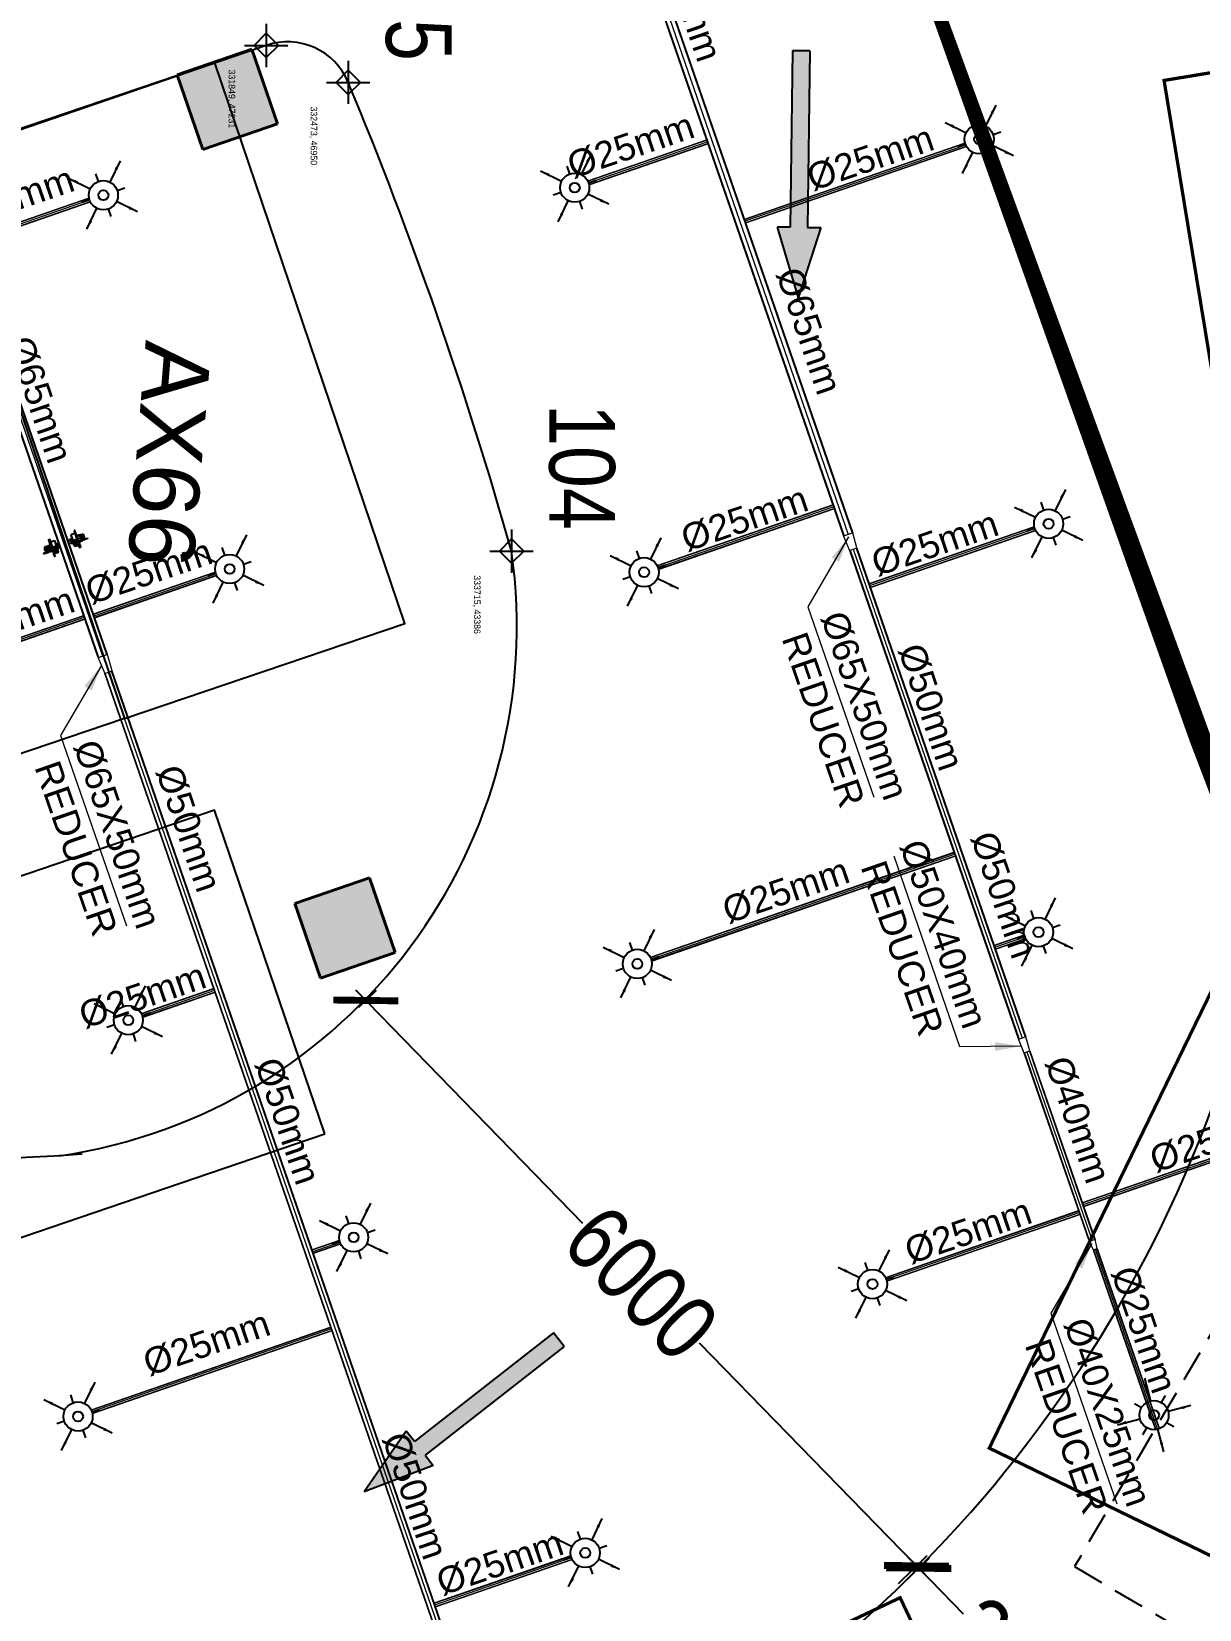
# Model space of a CAD drawing. Header units: inches. Extents: x 257070 to 799932, y -17980 to 269260.
# Drawn here: x 330065 to 338945, y 35338 to 47336 of the extents above; entities that cross this region are included whole.
import ezdxf

# ---------------------------------------------------------------- set-up
doc = ezdxf.new("R2010")
doc.units = ezdxf.units.IN
doc.header["$MEASUREMENT"] = 0
doc.header["$PDMODE"] = 99
doc.header["$PDSIZE"] = 100
doc.linetypes.add('CB_B2_AP$0$Str_00-04$0$HIDDEN4', pattern=[2.38125, 1.5875, -0.79375])
for name, color, linetype in [('0-AES-F-SPRINKLER', 10, 'Continuous'), ('2 wheeler barrier', 170, 'Continuous'), ('basement1_AP$0$A-_ROAD----_E-_-', 2, 'Continuous'), ('DSP_MISCELANEOUS', 252, 'Continuous'), ('DSP_TREE CO-ORDINATES', 206, 'Continuous'), ('DSP_WALL', 7, 'Continuous'), ('RETAIL', 40, 'Continuous')]:
    doc.layers.add(name, color=color, linetype=linetype)
for name, color, linetype, lineweight in [('0-AES-F-SPRINKLER PIPE', 10, 'Continuous', 15), ('07--DIM-2', 2, 'Continuous', 25), ('E--CONCRETE-4', 4, 'Continuous', 40), ('E--CONCRETE-SHADE', 253, 'Continuous', 20), ('M--TILING-2', 252, 'Continuous', 18)]:
    doc.layers.add(name, color=color, linetype=linetype, lineweight=lineweight)
doc.layers.add('A', color=7, linetype='Continuous', true_color=0x469d8b)
doc.layers.add('C', color=7, linetype='Continuous', true_color=0xb5b5b5)
doc.styles.get("Standard").update_dxf_attribs({"font": 'arial.ttf'})
doc.styles.add('TEXT style 175', font='GOTHIC.TTF')
doc.styles.add('TEXT style 200', font='ARIALN.TTF')
doc.styles.add('TEXT style 75', font='ARIALN.TTF')
doc.dimstyles.new('75', dxfattribs={"dimscale": 1.5, "dimtxt": 200, "dimasz": 113, "dimexe": 113, "dimexo": 0, "dimgap": 25, "dimtad": 0, "dimdec": 0, "dimrnd": 5, "dimzin": 0, "dimdsep": 46, "dimtxsty": 'TEXT style 75', "dimblk": 'ARCHTICK', "dimcen": 0.09, "dimdle": 113, "dimclrd": 8, "dimclre": 8, "dimclrt": 256, "dimadec": 0, "dimazin": 0, "dimtfac": 1, "dimtdec": 0, "dimtofl": 0, "dimtmove": 1, "dimatfit": 3, "dimldrblk": 'OPEN90', "dimfxl": 0, "dimtolj": 1, "dimtzin": 0, "dimarcsym": 0})
doc.dimstyles.new('ISO-25', dxfattribs={"dimtxt": 2.5, "dimasz": 2.5, "dimexe": 1.25, "dimexo": 0.625, "dimtad": 1, "dimtxsty": 'Standard', "dimcen": 2.5, "dimadec": 0, "dimazin": 0, "dimtfac": 1, "dimtmove": 0, "dimatfit": 3, "dimfxl": 1, "dimarcsym": 0})
doc.dimstyles.new('PLUMBING', dxfattribs={"dimscale": 100, "dimtxt": 1.8, "dimasz": 1.6, "dimexe": 1, "dimexo": 1, "dimgap": 0.5, "dimtad": 2, "dimdec": 0, "dimzin": 0, "dimdsep": 46, "dimtxsty": 'Standard', "dimcen": 1, "dimdle": 1, "dimclrd": 7, "dimclre": 7, "dimclrt": 256, "dimadec": 0, "dimazin": 0, "dimtfac": 1, "dimtdec": 0, "dimtmove": 2, "dimatfit": 3, "dimfxl": 1, "dimtolj": 1, "dimtzin": 0, "dimlwd": -1, "dimlwe": -1, "dimarcsym": 0})

# ---------------------------------------------------------------- blocks, each defined once
blk = doc.blocks.new('_ArchTick')
at = {"color": 0, "linetype": 'ByBlock', "const_width": 0.15}
blk.add_lwpolyline([(-0.5, -0.5), (0.5, 0.5)], dxfattribs=at)
blk = doc.blocks.new('*D287')
at = {"layer": '07--DIM-2', "color": 251, "lineweight": -2, "ltscale": 1000, "transparency": 16777216}
for p, q in [((338998, 48256), (339532, 47804)), ((341214, 46379), (341214, 46379)), ((341214, 46379), (341214, 46379))]:
    blk.add_line(p, q, dxfattribs=at)
at = {"layer": 'DEFPOINTS', "color": 0, "ltscale": 1000, "transparency": 16777216}
for p in [(339532, 47804, 0), (341214, 46379, 0)]:
    blk.add_point(p, dxfattribs=at)
at = {"layer": '07--DIM-2', "color": 251, "lineweight": -2, "ltscale": 1000, "transparency": 16777216, "xscale": 350, "yscale": 350, "zscale": 350, "rotation": 319.7292669387451}
blk.add_blockref('_ArchTick', (339532, 47804), dxfattribs=at)
at = {"layer": '07--DIM-2', "ltscale": 1000, "transparency": 16777216, "insert": (338361, 48796), "char_height": 500, "attachment_point": 5, "rotation": 319.7293, "style": 'TEXT style 75'}
blk.add_mtext('\\A1;R2205', dxfattribs=at)
blk = doc.blocks.new('_Open90')
at = {"color": 0, "linetype": 'ByBlock', "lineweight": -2}
for p, q in [((-0.5, 0.5), (0, 0)), ((0, 0), (-1, 0)), ((0, 0), (-0.5, -0.5))]:
    blk.add_line(p, q, dxfattribs=at)
blk = doc.blocks.new('*D358')
at = {"layer": '07--DIM-2', "color": 251, "lineweight": -2, "ltscale": 1000, "transparency": 16777216}
for p, q in [((336691, 35536), (336892, 35731)), ((336732, 35733), (337149, 35305)), ((338459, 33959), (338042, 34388)), ((338261, 33924), (338461, 34119))]:
    blk.add_line(p, q, dxfattribs=at)
at = {"layer": 'DEFPOINTS', "color": 0, "ltscale": 1000, "transparency": 16777216}
for p in [(336811, 35652), (336691, 35536, 0), (338261, 33924, 0)]:
    blk.add_point(p, dxfattribs=at)
at = {"layer": '07--DIM-2', "color": 251, "lineweight": -2, "ltscale": 1000, "transparency": 16777216, "xscale": 350, "yscale": 350, "zscale": 350}
for p, rotation in [((336811, 35652), 134.2382263030705), ((338380, 34040), 314.2382263030705)]:
    blk.add_blockref('_ArchTick', p, dxfattribs=dict(at, rotation=rotation))
at = {"layer": '07--DIM-2', "ltscale": 1000, "transparency": 16777216, "insert": (337596, 34846), "char_height": 500, "attachment_point": 5, "rotation": 314.2382, "style": 'TEXT style 75'}
blk.add_mtext('\\A1;2250', dxfattribs=at)
blk = doc.blocks.new('*D359')
at = {"layer": '07--DIM-2', "color": 251, "lineweight": -2, "ltscale": 1000, "transparency": 16777216}
for p, q in [((332528, 40050), (334255, 38276)), ((332554, 39917), (332688, 40048)), ((336872, 35589), (335145, 37363)), ((336656, 35536), (336875, 35749))]:
    blk.add_line(p, q, dxfattribs=at)
at = {"layer": 'DEFPOINTS', "color": 0, "ltscale": 1000, "transparency": 16777216}
for p in [(332607, 39969), (332554, 39917), (336656, 35536, 0)]:
    blk.add_point(p, dxfattribs=at)
at = {"layer": '07--DIM-2', "color": 251, "lineweight": -2, "ltscale": 1000, "transparency": 16777216, "xscale": 350, "yscale": 350, "zscale": 350}
for p, rotation in [((332607, 39969), 134.2382263026347), ((336794, 35670), 314.2382263026346)]:
    blk.add_blockref('_ArchTick', p, dxfattribs=dict(at, rotation=rotation))
at = {"layer": '07--DIM-2', "ltscale": 1000, "transparency": 16777216, "insert": (334700, 37820), "char_height": 500, "attachment_point": 5, "rotation": 314.2382, "style": 'TEXT style 75'}
blk.add_mtext('\\A1;6000', dxfattribs=at)
blk = doc.blocks.new('axa parking')
at = {"layer": 'RETAIL', "color": 8}
blk.add_lwpolyline([(-98837, 1157627), (-96237, 1157627), (-96237, 1162827), (-98837, 1162827)], close=True, dxfattribs=at)
blk = doc.blocks.new('basement1_AP$0$AR-DIR-A')
h = blk.add_hatch()
h.set_pattern_fill('ANSI31', color=8)
h.paths.add_polyline_path([(158, -458), (26, -458), (26, -1800), (-74, -1800), (92, -2335), (258, -1800), (158, -1800)])
at = {"layer": 'DSP_MISCELANEOUS', "color": 8}
for p, q in [((158, -458), (26, -458)), ((26, -458), (26, -1800)), ((158, -458), (158, -1800)), ((26, -1800), (-74, -1800)), ((-74, -1800), (92, -2335)), ((258, -1800), (92, -2335)), ((158, -1800), (258, -1800))]:
    blk.add_line(p, q, dxfattribs=at)
blk = doc.blocks.new('*U389')
at = {"layer": 'DSP_TREE CO-ORDINATES', "color": 162}
for p, q in [((0, -329), (0, 329)), ((-329, 0), (329, 0))]:
    blk.add_line(p, q, dxfattribs=at)
at = {"layer": 'DSP_TREE CO-ORDINATES', "color": 162, "ltscale": 3.5}
blk.add_lwpolyline([(-185, 0), (0, 185), (185, 0), (0, -184), (-185, 0)], dxfattribs=at)
at = {"layer": 'DEFPOINTS', "style": 'TEXT style 175'}
blk.add_attdef('CORDINATE', (367, -572), '', height=100, dxfattribs=at)
at = {"layer": 'DSP_TREE CO-ORDINATES', "color": 164, "style": 'TEXT style 200'}
blk.add_attdef('NO.', (-2236, 573), '', height=1000, dxfattribs=at)
blk = doc.blocks.new('*U390')
at = {"layer": 'DSP_TREE CO-ORDINATES', "color": 162}
for p, q in [((0, -329), (0, 329)), ((-329, 0), (329, 0))]:
    blk.add_line(p, q, dxfattribs=at)
at = {"layer": 'DSP_TREE CO-ORDINATES', "color": 162, "ltscale": 3.5}
blk.add_lwpolyline([(-185, 0), (0, 185), (185, 0), (0, -184), (-185, 0)], dxfattribs=at)
at = {"layer": 'DEFPOINTS', "style": 'TEXT style 175'}
blk.add_attdef('CORDINATE', (367, -572), '', height=100, dxfattribs=at)
at = {"layer": 'DSP_TREE CO-ORDINATES', "color": 164, "style": 'TEXT style 200'}
blk.add_attdef('NO.', (-2236, 573), '', height=1000, dxfattribs=at)
blk = doc.blocks.new('*U391')
at = {"layer": 'DSP_TREE CO-ORDINATES', "color": 162}
for p, q in [((0, -329), (0, 329)), ((-329, 0), (329, 0))]:
    blk.add_line(p, q, dxfattribs=at)
at = {"layer": 'DSP_TREE CO-ORDINATES', "color": 162, "ltscale": 3.5}
blk.add_lwpolyline([(-185, 0), (0, 185), (185, 0), (0, -184), (-185, 0)], dxfattribs=at)
at = {"layer": 'DEFPOINTS', "style": 'TEXT style 175'}
blk.add_attdef('CORDINATE', (367, -572), '', height=100, dxfattribs=at)
at = {"layer": 'DSP_TREE CO-ORDINATES', "color": 164, "style": 'TEXT style 200'}
blk.add_attdef('NO.', (-2236, 573), '', height=1000, dxfattribs=at)
blk = doc.blocks.new('A$C3CA070F1')
at = {"layer": '0-AES-F-SPRINKLER'}
h = blk.add_hatch(dxfattribs=at)
h.set_pattern_fill('ANSI31', color=3, scale=0.196883, angle=-34.2335, style=0)
h.set_pattern_definition([(100.766483, (49937.1607, 174049.7081), (1.474466316, 0.280375668), [])])
edge = h.paths.add_edge_path()
edge.add_line((-1, 85), (-1, 84))
edge.add_line((-1, 84), (-6, 84))
edge.add_ellipse((-7, 82), major_axis=(-1.42, -0.27), ratio=1, start_angle=257, end_angle=315)
edge.add_line((-8, 83), (-15, 72))
edge.add_ellipse((-12, 70), major_axis=(-4.25, -0.81), ratio=1, start_angle=-45, end_angle=45)
edge.add_line((-14, 66), (14, 47))
edge.add_line((14, 47), (13, 46))
edge.add_line((13, 46), (-15, 65))
edge.add_ellipse((-12, 70), major_axis=(-5.52, -1.05), ratio=1, start_angle=-45, end_angle=45, ccw=False)
edge.add_line((-16, 73), (-9, 84))
edge.add_ellipse((-7, 82), major_axis=(-2.69, -0.51), ratio=1, start_angle=257, end_angle=315, ccw=False)
edge.add_line((-6, 85), (-1, 85))
h = blk.add_hatch(dxfattribs=at)
h.set_pattern_fill('ANSI31', color=3, scale=0.196883, angle=-124.2335, style=0)
h.set_pattern_definition([(190.766483, (49937.1607, 174049.7081), (-0.280375668, 1.474466316), [])])
edge = h.paths.add_edge_path()
edge.add_line((-1, 54), (7, 48))
edge.add_line((7, 48), (8, 49))
edge.add_line((8, 49), (0, 55))
edge.add_ellipse((-2, 52), major_axis=(-0.69, 3.63), ratio=1, start_angle=315, end_angle=405)
edge.add_line((-6, 54), (-14, 41))
edge.add_ellipse((-11, 39), major_axis=(-0.69, 3.63), ratio=1, start_angle=45, end_angle=135)
edge.add_line((-13, 36), (-9, 33))
edge.add_ellipse((-10, 32), major_axis=(-0.27, 1.42), ratio=1, start_angle=225, end_angle=315, ccw=False)
edge.add_line((-9, 31), (-10, 30))
edge.add_line((-10, 30), (-8, 29))
edge.add_line((-8, 29), (-7, 30))
edge.add_ellipse((-10, 32), major_axis=(-3.3, -0.63), ratio=1, start_angle=135, end_angle=225)
edge.add_line((-8, 35), (-12, 38))
edge.add_ellipse((-11, 39), major_axis=(-1.75, -0.33), ratio=1, start_angle=-45, end_angle=45, ccw=False)
edge.add_line((-13, 40), (-4, 53))
edge.add_ellipse((-2, 52), major_axis=(-1.75, -0.33), ratio=1, start_angle=225, end_angle=315, ccw=False)
at = {"layer": '0-AES-F-SPRINKLER', "color": 3}
for p, q in [((-98, 39), (-97, 43)), ((-98, 38), (-98, 39)), ((-98, 39), (-98, 39)), ((-98, 39), (-98, 39)), ((-98, 37), (-98, 38)), ((-98, 38), (-98, 38)), ((-98, 38), (-98, 38)), ((-98, 38), (-98, 38)), ((-98, 38), (-98, 38)), ((-98, 38), (-98, 38)), ((-98, 38), (-98, 38)), ((-98, 38), (-98, 38)), ((-98, 38), (-98, 38)), ((-98, 38), (-98, 38)), ((-96, 37), (-98, 37)), ((-98, 37), (-98, 37)), ((-98, 37), (-98, 37)), ((-98, 37), (-98, 37)), ((-98, 37), (-98, 37)), ((-98, 37), (-98, 37)), ((-98, 37), (-98, 37)), ((-98, 37), (-98, 37)), ((-98, 37), (-98, 37)), ((-98, 37), (-98, 37)), ((-98, 37), (-98, 37)), ((-98, 37), (-98, 37)), ((-98, 37), (-98, 37)), ((-98, 37), (-98, 37)), ((-98, 37), (-98, 37)), ((-98, 37), (-98, 37)), ((-98, 37), (-98, 37)), ((-97, 37), (-98, 37)), ((-98, 37), (-98, 37)), ((-98, 37), (-98, 37)), ((-98, 37), (-98, 37)), ((-98, 37), (-98, 37)), ((-98, 37), (-98, 37)), ((-98, 37), (-98, 37)), ((-98, 37), (-98, 37)), ((-98, 37), (-98, 37)), ((-98, 37), (-98, 37)), ((-98, 37), (-98, 37)), ((-98, 37), (-98, 37)), ((-98, 37), (-98, 37)), ((-98, 37), (-98, 37)), ((-97, 45), (-79, 71)), ((-96, 40), (-97, 40)), ((-97, 40), (-97, 40)), ((-97, 40), (-97, 40)), ((-97, 40), (-97, 39)), ((-97, 39), (-97, 39)), ((-97, 39), (-97, 39)), ((-97, 39), (-97, 39)), ((-97, 39), (-97, 39)), ((-97, 39), (-97, 39)), ((-97, 39), (-97, 39)), ((-97, 39), (-97, 39)), ((-97, 39), (-97, 38)), ((-97, 38), (-97, 38)), ((-97, 38), (-97, 38)), ((-97, 38), (-97, 38)), ((-97, 38), (-97, 38)), ((-97, 38), (-97, 38)), ((-97, 38), (-97, 38)), ((-97, 38), (-97, 38)), ((-97, 38), (-97, 38)), ((-97, 38), (-97, 38)), ((-97, 38), (-97, 38)), ((-97, 38), (-97, 37)), ((-97, 37), (-97, 37)), ((-97, 37), (-97, 37)), ((-97, 37), (-97, 37)), ((-95, 46), (-96, 42)), ((-96, 42), (-96, 42)), ((-96, 42), (-96, 41)), ((-96, 41), (-96, 41)), ((-96, 41), (-96, 41)), ((-96, 41), (-96, 41)), ((-96, 41), (-96, 41)), ((-96, 41), (-96, 41)), ((-96, 41), (-96, 41)), ((-96, 41), (-96, 41)), ((-96, 41), (-96, 41)), ((-96, 41), (-96, 40)), ((-96, 40), (-96, 40)), ((-96, 40), (-96, 40)), ((-96, 40), (-96, 40)), ((-96, 40), (-96, 40)), ((-95, 37), (-96, 37)), ((-96, 37), (-96, 37)), ((-96, 37), (-96, 37)), ((-96, 37), (-96, 37)), ((-96, 37), (-96, 37)), ((-94, 38), (-95, 38)), ((-95, 38), (-95, 38)), ((-95, 38), (-95, 38)), ((-95, 38), (-95, 38)), ((-95, 38), (-95, 38)), ((-95, 38), (-95, 38)), ((-95, 38), (-95, 38)), ((-95, 38), (-95, 38)), ((-95, 38), (-95, 38)), ((-95, 38), (-95, 37)), ((-95, 37), (-95, 37)), ((-95, 37), (-95, 37)), ((-95, 37), (-95, 37)), ((-95, 37), (-95, 37)), ((-95, 37), (-95, 37)), ((-95, 37), (-95, 37)), ((-95, 37), (-95, 37)), ((-95, 37), (-95, 37)), ((-95, 37), (-95, 37)), ((-95, 37), (-95, 37)), ((-95, 37), (-95, 37)), ((-95, 37), (-95, 37)), ((-95, 37), (-95, 37)), ((-95, 37), (-95, 37)), ((-95, 37), (-95, 37)), ((-95, 37), (-95, 37)), ((-94, 88), (-93, 90)), ((-72, 73), (-94, 88)), ((-94, 43), (-94, 48)), ((-93, 43), (-94, 43)), ((-94, 43), (-94, 43)), ((-94, 43), (-94, 43)), ((-94, 43), (-94, 43)), ((-94, 43), (-94, 43)), ((-94, 43), (-94, 41)), ((-94, 43), (-94, 43)), ((-94, 43), (-94, 43)), ((-94, 43), (-94, 43)), ((-94, 43), (-94, 43)), ((-94, 43), (-94, 43)), ((-94, 43), (-94, 43)), ((-94, 43), (-94, 43)), ((-94, 43), (-94, 43)), ((-94, 43), (-94, 43)), ((-94, 43), (-94, 43)), ((-94, 43), (-94, 43)), ((-94, 41), (-94, 41)), ((-94, 41), (-94, 41)), ((-94, 41), (-94, 41)), ((-94, 41), (-94, 41)), ((-94, 41), (-94, 41)), ((-94, 41), (-94, 41)), ((-94, 41), (-94, 41)), ((-94, 41), (-94, 40)), ((-94, 40), (-94, 40)), ((-94, 40), (-94, 40)), ((-94, 40), (-94, 40)), ((-94, 40), (-94, 40)), ((-94, 40), (-94, 40)), ((-94, 40), (-94, 40)), ((-94, 40), (-94, 40)), ((-94, 40), (-94, 39)), ((-94, 39), (-94, 39)), ((-94, 39), (-94, 39)), ((-94, 39), (-94, 39)), ((-94, 39), (-94, 39)), ((-94, 39), (-94, 39)), ((-94, 39), (-94, 39)), ((-94, 39), (-94, 39)), ((-94, 39), (-94, 38)), ((-93, 90), (-59, 67)), ((-93, 47), (-93, 49)), ((-91, 47), (-93, 43)), ((-93, 46), (-93, 47)), ((-92, 46), (-93, 46)), ((-93, 46), (-93, 46)), ((-93, 46), (-93, 46)), ((-93, 46), (-93, 46)), ((-93, 46), (-93, 46)), ((-93, 46), (-93, 46)), ((-93, 46), (-93, 46)), ((-93, 46), (-93, 46)), ((-93, 46), (-93, 46)), ((-93, 46), (-93, 46)), ((-93, 46), (-93, 46)), ((-93, 46), (-93, 46)), ((-93, 46), (-93, 46)), ((-93, 46), (-93, 46)), ((-93, 46), (-93, 46)), ((-93, 46), (-93, 46)), ((-93, 46), (-93, 46)), ((-93, 46), (-93, 46)), ((-93, 46), (-93, 46)), ((-93, 46), (-93, 46)), ((-91, 42), (-93, 43)), ((-93, 43), (-93, 43)), ((-93, 43), (-93, 43)), ((-93, 43), (-93, 43)), ((-93, 43), (-93, 43)), ((-93, 43), (-93, 43)), ((-93, 43), (-93, 43)), ((-93, 43), (-93, 43)), ((-93, 43), (-93, 43)), ((-93, 43), (-93, 43)), ((-93, 43), (-93, 43)), ((-93, 43), (-93, 43)), ((-93, 43), (-93, 43)), ((-93, 43), (-93, 43)), ((-93, 43), (-93, 43)), ((-93, 43), (-93, 43)), ((-93, 43), (-93, 43)), ((-93, 43), (-93, 43)), ((-93, 43), (-93, 43)), ((-93, 43), (-93, 43)), ((-93, 43), (-93, 43)), ((-93, 43), (-93, 43)), ((-93, 43), (-93, 43)), ((-85, 66), (-92, 55)), ((-90, 50), (-92, 46)), ((-92, 46), (-92, 46)), ((-92, 46), (-92, 46)), ((-92, 46), (-92, 46)), ((-92, 46), (-92, 46)), ((-92, 46), (-92, 46)), ((-90, 47), (-91, 47)), ((-90, 43), (-91, 42)), ((-91, 42), (-91, 42)), ((-91, 42), (-91, 42)), ((-91, 42), (-91, 42)), ((-91, 42), (-91, 42)), ((-91, 42), (-91, 42)), ((-91, 42), (-91, 42)), ((-91, 42), (-91, 42)), ((-91, 42), (-91, 42)), ((-91, 42), (-91, 42)), ((-91, 42), (-91, 42)), ((-91, 42), (-91, 42)), ((-91, 42), (-91, 42)), ((-91, 42), (-91, 42)), ((-91, 42), (-91, 42)), ((-91, 42), (-91, 42)), ((-88, 57), (-90, 49)), ((-89, 54), (-90, 51)), ((-90, 50), (-90, 50)), ((-88, 47), (-90, 43)), ((-90, 47), (-88, 47)), ((-90, 43), (-90, 43)), ((-90, 43), (-90, 43)), ((-90, 43), (-90, 43)), ((-89, 55), (-89, 55)), ((-88, 46), (-88, 47)), ((-87, 59), (-87, 59)), ((-87, 59), (-87, 59)), ((-86, 57), (-87, 49)), ((-87, 49), (-83, 28)), ((-85, 58), (-85, 58)), ((-77, 43), (-85, 49)), ((-83, 28), (-60, 9)), ((-77, 70), (-82, 63)), ((-80, 66), (-82, 67)), ((-45, 31), (-81, -23)), ((-78, 63), (-80, 65)), ((-79, 71), (-77, 70)), ((-71, 26), (-79, 31)), ((-57, 13), (-79, 28)), ((-70, 64), (-78, 63)), ((-78, -29), (-40, 27)), ((-69, 55), (-75, 59)), ((-66, 54), (-74, 42)), ((-74, 42), (-71, 26)), ((-73, 44), (-71, 43)), ((-69, 47), (-72, 43)), ((-71, 43), (-70, 43)), ((-71, 26), (-55, 15)), ((-70, 43), (-66, 49)), ((-66, 50), (-68, 52)), ((-61, 65), (-67, 69)), ((-62, 66), (-67, 65)), ((-50, 57), (-66, 54)), ((-66, 49), (-66, 50)), ((-47, 28), (-63, 40)), ((-59, 67), (-61, 65)), ((-57, 67), (-60, 66)), ((-60, 44), (-42, 32)), ((-50, 57), (-58, 62)), ((-19, 46), (-57, 67)), ((-17, 37), (-55, 63)), ((-29, 42), (-50, 57)), ((-13, 9), (-45, 31)), ((-36, 42), (-44, 30)), ((-43, 33), (-35, 46)), ((-39, -30), (-13, 9)), ((-37, 25), (-28, 38)), ((-35, 41), (-36, 42)), ((-32, 32), (-35, 39)), ((-30, 52), (-16, 73)), ((-29, 20), (-17, 37)), ((-28, 38), (-26, 40)), ((-21, 32), (-28, 37)), ((-23, 16), (-12, 33)), ((-1, 26), (-23, -9)), ((-22, 15), (-12, 31)), ((-9, 32), (-21, 14)), ((2, 24), (-20, -11)), ((-20, -8), (-1, 22)), ((-17, 37), (-19, 46)), ((-19, 13), (-10, 29)), ((-7, 30), (-18, 12)), ((-17, 37), (-17, 37)), ((4, 22), (-17, -13)), ((-17, -10), (1, 20)), ((-16, 73), (-9, 84)), ((-16, 11), (-7, 27)), ((-8, 83), (-15, 72)), ((13, 46), (-15, 65)), ((-4, 28), (-15, 10)), ((-1, 84), (-14, 66)), ((-14, 66), (14, 47)), ((-6, 54), (-14, 41)), ((-12, 33), (-14, 33)), ((-14, -15), (7, 20)), ((-14, -12), (4, 18)), ((-13, 40), (-4, 53)), ((-13, 36), (-9, 33)), ((-13, 9), (-4, 24)), ((-2, 34), (-12, 41)), ((-8, 35), (-12, 38)), ((-12, 31), (-12, 33)), ((-9, 32), (-12, 31)), ((7, 16), (-11, -13)), ((-10, 29), (-9, 32)), ((-9, 31), (-10, 30)), ((-7, 30), (-10, 29)), ((-10, 30), (-8, 29)), ((9, 17), (-10, -14)), ((-9, -13), (9, 13)), ((-8, 29), (-7, 30)), ((8, 49), (-7, 27)), ((-7, 27), (-7, 30)), ((-4, 28), (-7, 27)), ((-6, 85), (-1, 85)), ((-1, 84), (-6, 84)), ((5, 44), (-5, 51)), ((-4, 24), (-4, 28)), ((-1, 26), (-4, 24)), ((-1, 85), (-1, 84)), ((-1, 54), (7, 48)), ((13, 46), (-1, 25)), ((-1, 22), (-1, 26)), ((2, 24), (-1, 22)), ((8, 49), (0, 55)), ((1, 20), (2, 24)), ((4, 22), (1, 20)), ((4, 18), (4, 22)), ((7, 20), (4, 18)), ((7, 48), (8, 49)), ((7, 16), (7, 20)), ((9, 17), (7, 16)), ((9, 15), (9, 17)), ((14, 47), (13, 46)), ((-82, -25), (-80, -30)), ((-80, -30), (-78, -29)), ((-66, -11), (-39, -30)), ((-23, -7), (-23, -9)), ((-23, -9), (-20, -8)), ((-20, -8), (-20, -11)), ((-20, -11), (-17, -10)), ((-17, -10), (-17, -13)), ((-17, -13), (-14, -12)), ((-14, -12), (-14, -15)), ((-14, -15), (-11, -13)), ((-11, -13), (-11, -14)), ((-11, -14), (-11, -14))]:
    blk.add_line(p, q, dxfattribs=at)
for centre, major_axis, start_param, end_param in [((-95, 43), (-0.41, 2.13), 0.784914, 1.034983), ((-95, 43), (-2.74, -0.52), -0.560204, -0.324923), ((-93, 46), (-0.51, 2.68), 0.787914, 1.247507), ((-93, 48), (-1.75, -0.33), -0.775969, -0.160442), ((-91, 54), (-0.29, 1.52), 0.785398, 2.356194), ((-92, 49), (-0.33, 1.74), 0.791774, 1.412986), ((-89, 55), (-0.103, 0.54), 0.916881, 1.969618), ((-93, 51), (-3.09, -0.59), 2.526084, 2.789089), ((-95, 50), (-5.72, -1.09), 2.374727, 2.798549), ((-91, 55), (-0.33, 1.74), 4.197625, 4.773282), ((-84, 57), (-3.79, -0.72), -0.784768, -0.363877), ((-93, 50), (-5.72, -1.09), 2.377207, 2.798549), ((-80, 54), (-1.57, 8.26), 0.010205, 0.785398), ((-84, 56), (-0.35, 1.85), 0.785501, 1.132999), ((-83, 65), (-1.52, -0.29), 3.926991, 5.497787), ((-80, 54), (-5.9, -1.12), 4.155645, 5.497787), ((-80, 54), (-8.26, -1.57), 4.155621, 4.722594), ((-75, 68), (-8.26, -1.57), 1.014052, 3.151797), ((-75, 63), (-2.79, -0.53), -0.113999, 0.093951), ((-75, 68), (-1.12, 5.9), 2.584882, 5.497787), ((-75, 46), (-0.53, 2.79), 2.356194, 3.926991), ((-75, 68), (-1.57, 8.26), 4.722594, 5.497787), ((-70, 53), (-2.79, -0.53), 2.356194, 3.926991), ((-65, 44), (-3.72, -0.71), -0.403281, 1.321745), ((-65, 44), (-0.71, 3.72), 4.96144, 6.686466), ((-65, 37), (-0.56, 2.96), 5.497794, 6.034125), ((-59, 47), (-2.96, -0.56), 0.24906, 0.785391), ((-60, 60), (-2.83, -0.54), 3.926991, 4.712389), ((-33, 40), (-0.45, 2.36), 0.803442, 1.867502), ((-30, 39), (-2.79, -0.53), 2.356194, 3.926991), ((-24, 39), (-0.53, 2.79), 5.497787, 7.068583), ((-12, 70), (-5.52, -1.05), -0.785398, 0.785398), ((-15, 35), (-0.54, 2.83), 0.785398, 3.403392), ((-12, 70), (-4.25, -0.81), -0.785398, 0.785398), ((-11, 39), (-0.69, 3.63), 0.785398, 2.356194), ((-11, 39), (-1.75, -0.33), -0.785398, 0.785398), ((-7, 82), (-2.69, -0.51), 4.485496, 5.497787), ((-10, 32), (-0.27, 1.42), 3.926991, 5.497787), ((-7, 82), (-1.42, -0.27), 4.485496, 5.497787), ((-10, 32), (-3.3, -0.63), 2.356194, 3.926991), ((-2, 52), (-0.69, 3.63), 5.497787, 7.068583), ((-2, 52), (-1.75, -0.33), 3.926991, 5.497787), ((6, 14), (-0.54, 2.83), 3.926991, 4.712389), ((-79, -24), (-0.51, 2.69), 0.785398, 1.797689), ((-11, -11), (-2.83, -0.54), 1.570796, 2.356194)]:
    blk.add_ellipse(centre, major_axis=major_axis, ratio=1, start_param=start_param, end_param=end_param, dxfattribs=at)
at = {"layer": '0-AES-F-SPRINKLER', "color": 3, "extrusion": (0, 0, -1)}
for centre, major_axis, start_param, end_param in [((-86, 47), (-0.53, 2.79), -0.113999, 0.785398), ((-77, 34), (-0.54, 2.83), 3.926991, 4.712389)]:
    blk.add_ellipse(centre, major_axis=major_axis, ratio=1, start_param=start_param, end_param=end_param, dxfattribs=at)
blk = doc.blocks.new('*U603')
at = {"layer": '0-AES-F-SPRINKLER'}
for p, q in [((171672, 56809), (171672, 56871)), ((171562, 56699), (171500, 56699)), ((171783, 56699), (171845, 56699)), ((171672, 56588), (171672, 56526))]:
    blk.add_line(p, q, dxfattribs=at)
for radius in [111, 37.8]:
    blk.add_circle((171672, 56699), radius, dxfattribs=at)
at = {"layer": '0-AES-F-SPRINKLER PIPE'}
for points, override in [([(171468, 56903), (171594, 56777)], {"dimasz": 70, "dimtad": 0, "dimfxl": 13, "dimarcsym": 1}), ([(171877, 56903), (171751, 56777)], {"dimasz": 70, "dimtad": 0, "dimfxl": 13, "dimarcsym": 1}), ([(171468, 56494), (171594, 56620)], {"dimasz": 70, "dimtad": 0, "dimfxl": 13, "dimarcsym": 1}), ([(171877, 56494), (171751, 56620)], {"dimasz": 70, "dimgap": 0.625, "dimtad": 0, "dimfxl": 13, "dimarcsym": 1})]:
    blk.add_leader(points, dimstyle='ISO-25', override=override, dxfattribs=at)

msp = doc.modelspace()

# ---------------------------------------------------------------- hatches: boundary and pattern name
at = {"layer": 'E--CONCRETE-SHADE', "ltscale": 3.5}
h = msp.add_hatch(color=8, dxfattribs=at)
h.dxf.hatch_style = 1
h.paths.add_polyline_path([(331740.1, 47201.4), (331172.7, 47006.4), (331367.6, 46439), (331935.1, 46634)])
h = msp.add_hatch(color=8, dxfattribs=at)
h.dxf.hatch_style = 1
h.paths.add_polyline_path([(332634.6, 40900.4), (332067, 40705.8), (332261.6, 40138.2), (332829.2, 40332.8)])

# ---------------------------------------------------------------- linework, layer by layer
at = {"layer": '0-AES-F-SPRINKLER', "color": 7, "const_width": 100, "elevation": 0}
msp.add_lwpolyline([(332024.7, 62667.8), (332024.7, 62667.8), (336792.7, 47939.3), (340789.2, 37039.3), (340789.2, 37039.3), (338666.9, 32692.4), (333044, 30733.9), (333044, 30733.9), (334157.5, 28784), (337209.3, 23245.1), (343530, 11881.2), (342936.4, 958.3), (361876.6, 525.3), (362280.3, 30665.5), (363047.2, 44628.4), (363210.3, 79337.2), (356607.5, 78193.9), (356438.2, 71883.8), (334567.8, 63896.3)], close=True, dxfattribs=at)
at = {"layer": '0-AES-F-SPRINKLER', "color": 7, "const_width": 100}
msp.add_lwpolyline([(321947.7, 64154.5), (320194.8, 69380), (306624.2, 64255), (277183.8, 53136.7), (275607, 28195.2), (286480.9, 13609.8), (286969.4, 13130.9), (314703.6, 41422), (322260.6, 34233.9), (333044, 30733.9), (338666.9, 32692.4), (340694.2, 37298.5), (338918.2, 41957.2), (336792.7, 47939.3), (330607.7, 67045.1)], close=True, dxfattribs=at)
at = {"layer": '0-AES-F-SPRINKLER PIPE', "ltscale": 1000, "elevation": 0}
for points in [[(334031.5, 49882.5), (336237.7, 43499.3)], [(334037.1, 49884.4), (336243.4, 43501.3)], [(334067.9, 49895), (336274.1, 43511.9)], [(334098.6, 49905.6), (336304.8, 43522.5)], [(334104.2, 49907.6), (336310.5, 43524.5)], [(330570.7, 42574.3), (328683.6, 48034)], [(330576.4, 42576.3), (328689.3, 48036)], [(330607.1, 42586.9), (328720, 48046.6)], [(330637.8, 42597.5), (328750.7, 48057.2)], [(330643.5, 42599.4), (328756.4, 48059.2)], [(334294, 46200), (335196.5, 46511.9)], [(334295.3, 46197.3), (335197.4, 46509.1)], [(334300, 46185.7), (335201.5, 46497.3)], [(334303.5, 46173.6), (335205.6, 46485.4)], [(334304.1, 46170.7), (335206.6, 46482.6)], [(335485.8, 45910.4), (337163.5, 46490.2)], [(335486.8, 45907.5), (337164.3, 46487.3)], [(335490.9, 45895.7), (337168.4, 46475.5)], [(335495, 45883.9), (337173.8, 46464.2)], [(335496, 45881.1), (337175.3, 46461.5)], [(329556.6, 45744), (330502.5, 46070.9)], [(329557.6, 45741.2), (330503.1, 46068)], [(329561.7, 45729.3), (330506.5, 46055.9)], [(329565.8, 45717.5), (330511.3, 46044.3)], [(329566.8, 45714.7), (330512.6, 46041.6)], [(334821.8, 43276), (336155.6, 43737)], [(334823.2, 43273.3), (336156.6, 43734.1)], [(334827.9, 43261.7), (336160.6, 43722.3)], [(334831.3, 43249.6), (336164.7, 43710.5)], [(334832, 43246.7), (336165.7, 43707.7)], [(336434.9, 43138.6), (337690, 43572.4)], [(336435.9, 43135.7), (337690.6, 43569.4)], [(336439.9, 43123.9), (337694.1, 43557.4)], [(330263.5, 43442.3), (330278, 43447.3)], [(330264.5, 43439.5), (330278.9, 43444.5)], [(330268.5, 43427.7), (330283, 43432.7)], [(330334.7, 43466.9), (330359.4, 43475.5)], [(330335.7, 43464.1), (330360.4, 43472.6)], [(330339.7, 43452.3), (330364.5, 43460.8)], [(330343.8, 43440.5), (330368.6, 43449)], [(330344.8, 43437.6), (330369.5, 43446.2)], [(336444, 43112.1), (337698.8, 43545.8)], [(336445, 43109.3), (337700.1, 43543.1)], [(330272.5, 43415.8), (330287.1, 43420.9)], [(330273.5, 43413), (330288.1, 43418)], [(336284.4, 43390.2), (337569.4, 39672.5)], [(336289.1, 43391.9), (337574.1, 39674.1)], [(336312.8, 43400), (337597.8, 39682.3)], [(336336.4, 43408.2), (337621.4, 39690.5)], [(336341.1, 43409.8), (337626.1, 39692.1)], [(330536.6, 42908.7), (331462.8, 43228.8)], [(330537.6, 42905.8), (331463.5, 43225.9)], [(330541.7, 42894), (331466.9, 43213.8)], [(330545.8, 42882.2), (331471.6, 43202.2)], [(330546.8, 42879.4), (331473, 43199.5)], [(329539.2, 42578.9), (330459.2, 42896.9)], [(329540.5, 42576.2), (330460.2, 42894.1)], [(329545.3, 42564.6), (330464.3, 42882.3)], [(329548.7, 42552.6), (330468.4, 42870.4)], [(329549.3, 42549.6), (330469.3, 42867.6)], [(333296.3, 34883), (330672.8, 42473.2)], [(333301.1, 34884.6), (330677.6, 42474.9)], [(333244.3, 34865), (330620.9, 42455.3)], [(333249.1, 34866.6), (330625.6, 42456.9)], [(333272.7, 34874.8), (330649.2, 42465.1)], [(334770.2, 40297.7), (337077.6, 41095.3)], [(334771.6, 40295), (337078.6, 41092.4)], [(334776.3, 40283.4), (337082.7, 41080.6)], [(334779.7, 40271.4), (337086.8, 41068.8)], [(334780.3, 40268.4), (337087.8, 41066)], [(337385.4, 40388.5), (337613.6, 40467.4)], [(337386.4, 40385.7), (337614.2, 40464.5)], [(337390.5, 40373.9), (337617.7, 40452.4)], [(337394.5, 40362.1), (337622.4, 40440.8)], [(337395.5, 40359.3), (337623.8, 40438.1)], [(330899.6, 39869.7), (331454.6, 40061.5)], [(330900.9, 39867), (331455.6, 40058.7)], [(330905.7, 39855.4), (331459.6, 40046.9)], [(330909.1, 39843.4), (331463.7, 40035.1)], [(330909.7, 39840.4), (331464.7, 40032.2)], [(337611.2, 39569.8), (338106.8, 38136)], [(337615, 39571.2), (338110.6, 38137.3)], [(337633.9, 39577.7), (338129.5, 38143.9)], [(337652.8, 39584.2), (338148.4, 38150.4)], [(337656.6, 39585.5), (338152.2, 38151.7)], [(338055.3, 38432.1), (339702.1, 39001.3)], [(338056.3, 38429.2), (339702.7, 38998.3)], [(338060.3, 38417.4), (339706.1, 38986.3)], [(338064.4, 38405.6), (339710.9, 38974.7)], [(338065.4, 38402.8), (339712.2, 38972)], [(336558, 37863.3), (338025.8, 38370.6)], [(336559.4, 37860.6), (338026.7, 38367.7)], [(336564.1, 37849), (338030.8, 38355.9)], [(336567.6, 37836.9), (338034.9, 38344.1)], [(336568.2, 37834), (338035.9, 38341.3)], [(332192.6, 38073.3), (332405.6, 38146.9)], [(332193.6, 38070.5), (332406.2, 38144)], [(332197.6, 38058.6), (332409.6, 38131.9)], [(332201.7, 38046.8), (332414.4, 38120.3)], [(332202.7, 38044), (332415.7, 38117.6)], [(338137.4, 38073.7), (338610.4, 36705.2)], [(338140.2, 38074.7), (338613.4, 36705.5)], [(338152, 38078.8), (338625.9, 36707.7)], [(338163.8, 38082.9), (338637.9, 36711.2)], [(338166.7, 38083.8), (338640.7, 36712.2)], [(330517.5, 36856.7), (332344.1, 37488.1)], [(330518.8, 36854), (332345, 37485.2)], [(330523.6, 36842.4), (332349.1, 37473.4)], [(330527, 36830.4), (332353.2, 37461.6)], [(330527.6, 36827.4), (332354.2, 37458.8)], [(333127, 35388.2), (334166.7, 35747.6)], [(333128, 35385.4), (334167.3, 35744.6)], [(333132.1, 35373.6), (334170.7, 35732.5)], [(333136.1, 35361.7), (334175.5, 35721)], [(333137.1, 35358.9), (334176.8, 35718.3)]]:
    msp.add_lwpolyline(points, dxfattribs=at)
for points in [[(336310.5, 43524.5), (336237.7, 43499.3), (336284.4, 43390.2), (336341.1, 43409.8)], [(330643.5, 42599.4), (330570.7, 42574.3), (330620.9, 42455.3), (330677.6, 42474.9)], [(337626.1, 39692.1), (337569.4, 39672.5), (337611.2, 39569.8), (337656.6, 39585.5)], [(338152.2, 38151.7), (338106.8, 38136), (338137.4, 38073.7), (338166.7, 38083.8)]]:
    msp.add_lwpolyline(points, close=True, dxfattribs=at)
at = {"layer": '2 wheeler barrier', "color": 8, "ltscale": 1000, "const_width": 25, "elevation": 0}
for points in [[(338676.5, 46964.5), (340896.6, 47329.7), (341870.5, 41409.2), (339650.4, 41044)], [(339533.1, 41061.9), (341556.7, 40078.3), (339370.9, 35581.4), (337347.3, 36565)], [(339533.1, 41061.9), (341556.7, 40078.3), (339370.9, 35581.4), (337347.3, 36565)], [(331245.3, 32862.5), (332207.2, 30828.5), (337631.3, 33393.5), (336669.4, 35427.5)]]:
    msp.add_lwpolyline(points, close=True, dxfattribs=at)
at = {"layer": 'A', "color": 8, "ltscale": 1000, "elevation": 0}
msp.add_lwpolyline([(348856.8, 51071), (340648.2, 48301.2, -0.5269947), (331366.7, 30407.3), (332242.5, 21798.7, 0.5085007), (348856.8, 51071, 2.4611086)], format="xyb", dxfattribs=at)
at = {"layer": 'basement1_AP$0$A-_ROAD----_E-_-', "color": 8}
msp.add_line((331849.2, 47230.7, 0), (321822.7, 43794.4, 0), dxfattribs=at)
for centre, radius, start, end in [((332011.3, 46757.7, 0), 500, 22.60159, 108.91774), ((303034.5, 34694.9, 0), 31887.3, 15.81563, 22.60159), ((329876.3, 42534.5, 0), 9768.4, 276.0728, 18.99267), ((329684.8, 42814.4, 0), 4070.1, 278.33664, 8.06694), ((329167.2, 55451.4, 0), 16697.4, 262.69173, 274.40303)]:
    msp.add_arc(centre, radius, start, end, dxfattribs=at)
at = {"layer": 'DSP_WALL', "color": 8, "ltscale": 3.5}
for centre, radius, start, end in [((329879.4, 42491, 0), 21026.8, 275.96564, 24.82218), ((329879.4, 42491, 0), 20826.8, 276.51506, 24.32853), ((329876.3, 42534.5, 0), 12018.4, 276.0728, 29.28475), ((329876.3, 42534.5, 0), 12218.4, 277.00643, 28.16241)]:
    msp.add_arc(centre, radius, start, end, dxfattribs=at)
at = {"layer": 'E--CONCRETE-4', "color": 8, "ltscale": 10}
for p, q in [((331740.1, 47201.4, 0), (331172.7, 47006.4, 0)), ((331935.1, 46634, 0), (331740.1, 47201.4, 0)), ((331172.7, 47006.4, 0), (331367.6, 46439, 0)), ((331367.6, 46439, 0), (331935.1, 46634, 0)), ((332634.6, 40900.4, 0), (332067, 40705.8, 0)), ((332829.2, 40332.8, 0), (332634.6, 40900.4, 0)), ((332067, 40705.8, 0), (332261.6, 40138.2, 0)), ((332261.6, 40138.2, 0), (332829.2, 40332.8, 0))]:
    msp.add_line(p, q, dxfattribs=at)
at = {"layer": 'RETAIL', "color": 8, "elevation": 0}
for points in [[(330770.8, 42113.2), (332902, 42834.8), (331458.7, 47097.1), (329327.6, 46375.5)], [(330770.8, 42113.2), (328639.7, 41391.6), (327196.5, 45653.9), (329327.6, 46375.5)]]:
    msp.add_lwpolyline(points, close=True, dxfattribs=at)
at = {"layer": 'RETAIL', "color": 8, "linetype": 'CB_B2_AP$0$Str_00-04$0$HIDDEN4', "ltscale": 150, "elevation": 0}
msp.add_lwpolyline([(339309.4, 37906.7), (337994.6, 35663.6), (342480.7, 33034), (343795.5, 35277.1)], close=True, dxfattribs=at)

# ---------------------------------------------------------------- block references
at = {"layer": '0-AES-F-SPRINKLER', "color": 7}
for p, rotation in [((446627, -97452.5, 0), 108.9424593604549), ((439967.3, -97878, 0), 108.9424593604549), ((443551.3, -97820.6, 0), 108.9424593604549), ((447154.9, -100376.5, 0), 108.9424593604549), ((440927.7, -100720.1, 0), 108.9424593604549), ((444079.2, -100744.6, 0), 108.9424593604549), ((447078.5, -103481.5, 0), 108.9424593604549), ((444027.6, -103722.9, 0), 108.9424593604549), ((440157, -104150.9, 0), 108.9424593604549), ((441870.4, -105802, 0), 108.9424593604549), ((445815.4, -106157.3, 0), 108.9424593604549), ((300770.6, -139975.2, 0), 59.64490731148274), ((439774.9, -107163.9, 0), 108.9424593604549), ((443631.5, -108201.4, 0), 108.9424593604549)]:
    msp.add_blockref('*U603', p, dxfattribs=dict(at, rotation=rotation))
at = {"layer": '0-AES-F-SPRINKLER', "ltscale": 1000, "rotation": 233.0492597880843}
msp.add_blockref('A$C3CA070F1', (330364.5, 43460.8, 0), dxfattribs=at)
at = {"layer": '0-AES-F-SPRINKLER', "ltscale": 1000, "xscale": -1, "rotation": 164.5822192305417}
msp.add_blockref('A$C3CA070F1', (330268.7, 43427.2, 0), dxfattribs=at)
at = {"layer": 'DSP_MISCELANEOUS', "color": 8}
for p, rotation in [((335830.1, 47648.4, 0), 359.3010607398576), ((334377.5, 37744.2, 0), 308.0212270193929)]:
    msp.add_blockref('basement1_AP$0$AR-DIR-A', p, dxfattribs=dict(at, rotation=rotation))
at = {"layer": 'DSP_TREE CO-ORDINATES', "color": 8, "ltscale": 1000, "xscale": 0.4999999999999998, "yscale": 0.4999999999999998, "zscale": 0.4999999999999998, "rotation": 270}
for name, p, values in [('*U391', (331849.2, 47230.7, 0), {'NO.': '106', 'CORDINATE': '331849, 47231'}), ('*U390', (332472.9, 46949.8, 0), {'NO.': '105', 'CORDINATE': '332473, 46950'}), ('*U389', (333714.7, 43385.5, 0), {'NO.': '104', 'CORDINATE': '333715, 43386'})]:
    msp.add_blockref(name, p, dxfattribs=at).add_auto_attribs(values)
at = {"layer": 'M--TILING-2', "color": 8, "rotation": 108.815773532442}
msp.add_blockref('axa parking', (1396181.7, 505875.3, 0), dxfattribs=at)

# ---------------------------------------------------------------- texts
at = {"layer": '0-AES-F-SPRINKLER PIPE', "color": 7, "linetype": 'Continuous', "lineweight": -3, "ltscale": 0.9, "char_height": 200, "attachment_point": 2}
for s, insert, width, rotation in [('%%C65mm', (335162.1, 47623.3, 0), 685.774, 288.82422), ('%%C25mm', (334587.5, 46565.9, 0), 685.774, 18.82422), ('%%C25mm', (336409.9, 46471.9, 0), 685.774, 18.82422), ('%%C25mm', (329873.5, 46159, 0), 685.774, 18.82422), ('%%C65mm', (336074, 45092.3, 0), 685.774, 288.82422), ('%%C65mm', (330224, 44570.6, 0), 685.774, 288.82422), ('%%C25mm', (335453.1, 43729, 0), 685.774, 18.82422), ('%%C25mm', (336900.5, 43541.6, 0), 685.774, 18.82422), ('%%C25mm', (330923.5, 43327.5, 0), 685.774, 18.82422), ('%%C25mm', (329875.7, 42959.9, 0), 685.774, 18.82422), ('\\pt1.4;Ø65X50mm\\P\\ptz;REDUCER', (336496.5, 42244.3), 1474.715, 289.06712), ('%%C50mm', (337001.6, 42232.9, 0), 685.774, 288.82422), ('\\pt1.4;Ø65X50mm\\P\\ptz;REDUCER', (330814.3, 41266.4), 1474.715, 289.06712), ('%%C50mm', (331357.2, 41309.8, 0), 685.774, 288.82422), ('\\pt1.4;Ø50X40mm\\P\\ptz;REDUCER', (337096.8, 40507.6), 1474.715, 289.06712), ('%%C50mm', (337553.5, 40804.4, 0), 685.774, 288.82422), ('%%C25mm', (335767.5, 40901, 0), 685.774, 18.82422), ('%%C25mm', (330874.7, 40101.7, 0), 685.774, 18.82422), ('%%C50mm', (332110.4, 39084.6, 0), 685.774, 288.82422), ('%%C40mm', (338118.9, 39094.9, 0), 685.774, 288.82422), ('%%C25mm', (339017.3, 39006.7, 0), 685.774, 18.82422), ('%%C25mm', (337153.8, 38311.3, 0), 685.774, 18.82422), ('%%C25mm', (338621.3, 37497.8, 0), 685.774, 288.82422), ('%%C25mm', (331362.7, 37460.6, 0), 685.774, 18.82422), ('\\pt1.4;Ø40X25mm\\P\\ptz;REDUCER', (338345.1, 36872, 0), 1474.715, 289.06712), ('%%C50mm', (333079, 36234.7, 0), 685.774, 288.82422), ('%%C25mm', (333593.1, 35791.4, 0), 685.774, 18.82422)]:
    msp.add_mtext(s, dxfattribs=dict(at, insert=insert, width=width, rotation=rotation))
at = {"layer": 'C', "color": 8}
msp.add_text('AX66', height=500, rotation=265.35069, dxfattribs=at).set_placement((330933.6, 44993.8, 0))

# ---------------------------------------------------------------- dimensions: what is measured, and where the dimension line sits
at = {"layer": '07--DIM-2', "color": 8, "ltscale": 1000}
dim = msp.add_radius_dim(center=(341214.1, 46379, 0), mpoint=(339532.4, 47803.7, 0), dimstyle='75', override={"dimscale": 1, "dimtxt": 500, "dimasz": 350, "dimclrd": 251, "dimclre": 251}, dxfattribs=at)
dim.commit()
dim.dimension.update_dxf_attribs({"geometry": '*D287', "text_midpoint": (338361.3, 48795.8)})
dim = msp.add_linear_dim(base=(332607.1, 39969.2), p1=(336656.2, 35536, 0), p2=(332553.7, 39917.2), angle=314.23823, dimstyle='75', override={"dimscale": 1, "dimtxt": 500, "dimasz": 350, "dimclrd": 251, "dimclre": 251}, dxfattribs=at)
dim.commit()
dim.dimension.update_dxf_attribs({"geometry": '*D359', "text_midpoint": (334700.4, 37819.5)})
dim = msp.add_aligned_dim(p1=(338260.8, 33924, 0), p2=(336691.2, 35536, 0), distance=-166.8, dimstyle='75', override={"dimscale": 1, "dimtxt": 500, "dimasz": 350, "dimclrd": 251, "dimclre": 251}, dxfattribs=at)
dim.commit()
dim.dimension.update_dxf_attribs({"geometry": '*D358', "text_midpoint": (337595.5, 34846.3)})

# ---------------------------------------------------------------- leaders
at = {"layer": '0-AES-F-SPRINKLER PIPE', "color": 7, "linetype": 'Continuous', "lineweight": -3, "ltscale": 0.9}
for points in [[(336277.9, 43492.8), (335967.9, 42962.7), (336468.9, 41513.4)], [(330595.8, 42514.8), (330285.8, 41984.7), (330786.7, 40535.4)], [(337590.3, 39621.2), (337124.6, 39616.2), (336623.7, 41065.5)], [(338126.6, 38120.4, 0), (337816.6, 37590.3, 0), (338317.5, 36141, 0)]]:
    msp.add_leader(points, dimstyle='PLUMBING', override={"dimasz": 2, "dimgap": 25, "dimtad": 0}, dxfattribs=at)

doc.saveas('drawing.dxf')
